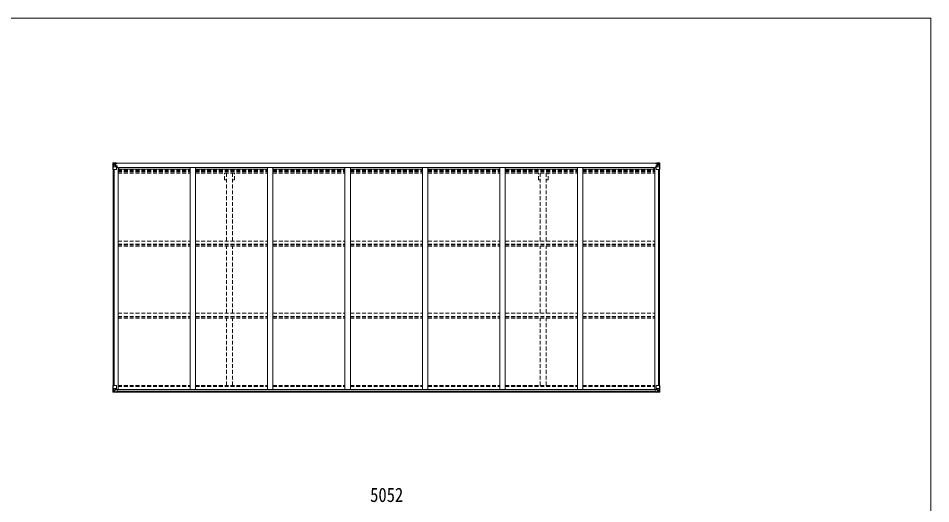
# Model space of a CAD drawing. Units: millimetres at full size, sheet at 1:30; details may follow other scales. Extents: x -8432 to 8432, y -5820 to 5820.
# Drawn here: x -427 to 8008, y 1331 to 5820 of the extents above; entities that cross this region are included whole.
import ezdxf
from ezdxf.enums import TextEntityAlignment as Align

# ---------------------------------------------------------------- set-up
doc = ezdxf.new("R2010")
doc.units = ezdxf.units.MM
doc.header["$LTSCALE"] = 30
doc.linetypes.add('DASHED1', pattern=[1.8, 1.2, -0.6])
for name, color, linetype, lineweight in [('0-3_ELV2', 4, 'Continuous', 9), ('0-4_TABLE1', 6, 'Continuous', 9), ('0-6_OTH_LINE', 6, 'Continuous', 9), ('F-0_240', 7, 'Continuous', 9)]:
    doc.layers.add(name, color=color, linetype=linetype, lineweight=lineweight)
doc.styles.add('ＭＳ ゴシック', font='')
doc.styles.get('ＭＳ ゴシック').set_extended_font_data('MS Gothic')

msp = doc.modelspace()

# ---------------------------------------------------------------- linework, layer by layer
at = {"layer": '0-3_ELV2'}
for p, q in [((471.39, 4481.07), (5480.39, 4481.07)), ((471.39, 4478.92), (5480.39, 4478.92)), ((449.89, 4420.3), (449.89, 2424.32)), ((459.59, 4420.3), (459.59, 2424.32)), ((481.89, 4438.95), (494.89, 4438.95)), ((494.89, 4438.95), (494.89, 2388.3)), ((494.89, 4425.27), (1160.89, 4425.27)), ((502.39, 4425.27), (502.39, 4440.78)), ((502.39, 4440.78), (5449.39, 4440.78)), ((1160.89, 4440.77), (1160.89, 2388.3)), ((1210.89, 4440.77), (1210.89, 2388.3)), ((1210.89, 4425.27), (1876.89, 4425.27)), ((1876.89, 4440.77), (1876.89, 2388.3)), ((1926.89, 4440.77), (1926.89, 2388.3)), ((1926.89, 4425.27), (2592.89, 4425.27)), ((2592.89, 4440.77), (2592.89, 2388.3)), ((2642.89, 4440.77), (2642.89, 2388.3)), ((2642.89, 4425.27), (3308.89, 4425.27)), ((3308.89, 4440.77), (3308.89, 2388.3)), ((3358.89, 4440.77), (3358.89, 2388.3)), ((3358.89, 4425.27), (4024.89, 4425.27)), ((4024.89, 4440.77), (4024.89, 2388.3)), ((4074.89, 4440.77), (4074.89, 2388.3)), ((4074.89, 4425.27), (4740.89, 4425.27)), ((4740.89, 4440.77), (4740.89, 2388.3)), ((4790.89, 4440.77), (4790.89, 2388.3)), ((4790.89, 4425.27), (5456.89, 4425.27)), ((5449.39, 4425.27), (5449.39, 4440.78)), ((5456.89, 4438.95), (5469.89, 4438.95)), ((5456.89, 4438.95), (5456.89, 2388.3)), ((5492.19, 4420.3), (5492.19, 2424.32)), ((5501.89, 4420.3), (5501.89, 2424.32)), ((474.62, 2388.3), (5477.15, 2388.3)), ((476.39, 2362.52), (5475.39, 2362.52)), ((486.39, 2386.04), (5465.39, 2386.04)), ((486.39, 2370.42), (5465.39, 2370.42))]:
    msp.add_line(p, q, dxfattribs=at)
at = {"layer": '0-3_ELV2', "linetype": 'DASHED1'}
for p, q in [((494.89, 4416.87), (1160.89, 4416.87)), ((494.89, 4408.67), (1160.89, 4408.67)), ((494.89, 4404.75), (1160.89, 4404.75)), ((494.89, 4399.67), (1160.89, 4399.67)), ((494.89, 4386.66), (1160.89, 4386.66)), ((1210.89, 4416.87), (1876.89, 4416.87)), ((1210.89, 4408.67), (1876.89, 4408.67)), ((1210.89, 4404.75), (1876.89, 4404.75)), ((1210.89, 4399.67), (1876.89, 4399.67)), ((1210.89, 4386.66), (1876.89, 4386.66)), ((1480.69, 4325.07), (1480.69, 4386.66)), ((1498.39, 3760.01), (1498.39, 4386.66)), ((1553.39, 3760.01), (1553.39, 4386.66)), ((1571.09, 4325.07), (1571.09, 4386.66)), ((1926.89, 4416.87), (2592.89, 4416.87)), ((1926.89, 4408.67), (2592.89, 4408.67)), ((1926.89, 4404.75), (2592.89, 4404.75)), ((1926.89, 4399.67), (2592.89, 4399.67)), ((1926.89, 4386.66), (2592.89, 4386.66)), ((2642.89, 4416.87), (3308.89, 4416.87)), ((2642.89, 4408.67), (3308.89, 4408.67)), ((2642.89, 4404.75), (3308.89, 4404.75)), ((2642.89, 4399.67), (3308.89, 4399.67)), ((2642.89, 4386.66), (3308.89, 4386.66)), ((3358.89, 4416.87), (4024.89, 4416.87)), ((3358.89, 4408.67), (4024.89, 4408.67)), ((3358.89, 4404.75), (4024.89, 4404.75)), ((3358.89, 4399.67), (4024.89, 4399.67)), ((3358.89, 4386.66), (4024.89, 4386.66)), ((4074.89, 4416.87), (4740.89, 4416.87)), ((4074.89, 4408.67), (4740.89, 4408.67)), ((4074.89, 4404.75), (4740.89, 4404.75)), ((4074.89, 4399.67), (4740.89, 4399.67)), ((4074.89, 4386.66), (4740.89, 4386.66)), ((4380.69, 4325.07), (4380.69, 4386.66)), ((4398.39, 3760.01), (4398.39, 4386.66)), ((4453.39, 3760.01), (4453.39, 4386.66)), ((4471.09, 4325.07), (4471.09, 4386.66)), ((4790.89, 4416.87), (5456.89, 4416.87)), ((4790.89, 4408.67), (5456.89, 4408.67)), ((4790.89, 4404.75), (5456.89, 4404.75)), ((4790.89, 4399.67), (5456.89, 4399.67)), ((4790.89, 4386.66), (5456.89, 4386.66)), ((1498.39, 4325.07), (1480.69, 4325.07)), ((1571.09, 4325.07), (1553.39, 4325.07)), ((4398.39, 4325.07), (4380.69, 4325.07)), ((4471.09, 4325.07), (4453.39, 4325.07)), ((494.92, 3760.01), (1160.89, 3760.01)), ((494.92, 3730.27), (1160.89, 3730.27)), ((494.92, 3725.72), (1160.89, 3725.72)), ((494.92, 3712.71), (1160.89, 3712.71)), ((1210.92, 3760.01), (1876.89, 3760.01)), ((1210.92, 3730.27), (1876.89, 3730.27)), ((1210.92, 3725.72), (1876.89, 3725.72)), ((1210.92, 3712.71), (1876.89, 3712.71)), ((1498.39, 3093.01), (1498.39, 3712.71)), ((1553.39, 3093.01), (1553.39, 3712.71)), ((1926.92, 3760.01), (2592.89, 3760.01)), ((1926.92, 3730.27), (2592.89, 3730.27)), ((1926.92, 3725.72), (2592.89, 3725.72)), ((1926.92, 3712.71), (2592.89, 3712.71)), ((2642.92, 3760.01), (3308.89, 3760.01)), ((2642.92, 3730.27), (3308.89, 3730.27)), ((2642.92, 3725.72), (3308.89, 3725.72)), ((2642.92, 3712.71), (3308.89, 3712.71)), ((3358.92, 3760.01), (4024.89, 3760.01)), ((3358.92, 3730.27), (4024.89, 3730.27)), ((3358.92, 3725.72), (4024.89, 3725.72)), ((3358.92, 3712.71), (4024.89, 3712.71)), ((4074.89, 3760.01), (4740.89, 3760.01)), ((4074.89, 3730.27), (4740.89, 3730.27)), ((4074.89, 3725.72), (4740.89, 3725.72)), ((4074.89, 3712.71), (4740.89, 3712.71)), ((4398.39, 3093.01), (4398.39, 3712.71)), ((4453.39, 3093.01), (4453.39, 3712.71)), ((4790.92, 3760.01), (5456.89, 3760.01)), ((4790.92, 3730.27), (5456.89, 3730.27)), ((4790.92, 3725.72), (5456.89, 3725.72)), ((4790.92, 3712.71), (5456.89, 3712.71)), ((494.92, 3093.01), (1160.89, 3093.01)), ((494.92, 3063.28), (1160.89, 3063.28)), ((494.92, 3058.73), (1160.89, 3058.73)), ((494.92, 3045.72), (1160.89, 3045.72)), ((1210.92, 3093.01), (1876.89, 3093.01)), ((1210.92, 3063.28), (1876.89, 3063.28)), ((1210.92, 3058.73), (1876.89, 3058.73)), ((1210.92, 3045.72), (1876.89, 3045.72)), ((1498.39, 2424.47), (1498.39, 3045.72)), ((1553.39, 2424.47), (1553.39, 3045.72)), ((1926.92, 3093.01), (2592.89, 3093.01)), ((1926.92, 3063.28), (2592.89, 3063.28)), ((1926.92, 3058.73), (2592.89, 3058.73)), ((1926.92, 3045.72), (2592.89, 3045.72)), ((2642.92, 3093.01), (3308.89, 3093.01)), ((2642.92, 3063.28), (3308.89, 3063.28)), ((2642.92, 3058.73), (3308.89, 3058.73)), ((2642.92, 3045.72), (3308.89, 3045.72)), ((3358.92, 3093.01), (4024.89, 3093.01)), ((3358.92, 3063.28), (4024.89, 3063.28)), ((3358.92, 3058.73), (4024.89, 3058.73)), ((3358.92, 3045.72), (4024.89, 3045.72)), ((4074.89, 3093.01), (4740.89, 3093.01)), ((4074.89, 3063.28), (4740.89, 3063.28)), ((4074.89, 3058.73), (4740.89, 3058.73)), ((4074.89, 3045.72), (4740.89, 3045.72)), ((4398.39, 2424.47), (4398.39, 3045.72)), ((4453.39, 2424.47), (4453.39, 3045.72)), ((4790.92, 3093.01), (5456.89, 3093.01)), ((4790.92, 3063.28), (5456.89, 3063.28)), ((4790.92, 3058.73), (5456.89, 3058.73)), ((4790.92, 3045.72), (5456.89, 3045.72)), ((494.89, 2424.47), (1160.89, 2424.47)), ((494.89, 2416.12), (1160.89, 2416.12)), ((1210.89, 2424.47), (1876.89, 2424.47)), ((1210.89, 2416.12), (1876.89, 2416.12)), ((1926.89, 2424.47), (2592.89, 2424.47)), ((1926.89, 2416.12), (2592.89, 2416.12)), ((2642.89, 2424.47), (3308.89, 2424.47)), ((2642.89, 2416.12), (3308.89, 2416.12)), ((3358.89, 2424.47), (4024.89, 2424.47)), ((3358.89, 2416.12), (4024.89, 2416.12)), ((4074.89, 2424.47), (4740.89, 2424.47)), ((4074.89, 2416.12), (4740.89, 2416.12)), ((4790.89, 2424.47), (5456.89, 2424.47)), ((4790.89, 2416.12), (5456.89, 2416.12))]:
    msp.add_line(p, q, dxfattribs=at)
at = {"layer": '0-4_TABLE1'}
for p, q in [((447.89, 4481.01), (447.89, 4420.3)), ((476.39, 4483.7), (448.83, 4482.01)), ((448.83, 4481.97), (448.83, 4482)), ((457.8, 4482.39), (449.87, 4481.92)), ((450.73, 4480.95), (450.73, 4480.88)), ((450.73, 4420.3), (450.73, 4480.88)), ((454.7, 4477.51), (451.97, 4481.18)), ((455.56, 4474), (457.89, 4474.06)), ((455.56, 4460.53), (455.56, 4474)), ((469.89, 4483.18), (457.89, 4482.4)), ((471.39, 4474.06), (457.89, 4474.06)), ((469.89, 4457.2), (469.89, 4483.3)), ((469.89, 4482.41), (476.39, 4482.81)), ((471.39, 4477.59), (469.89, 4477.59)), ((476.39, 4481.89), (471.39, 4481.8)), ((479.89, 4477.23), (471.39, 4477.23)), ((475.39, 4472.3), (471.39, 4472.3)), ((471.5, 4475.93), (475.39, 4475.93)), ((471.88, 4476.3), (481.89, 4476.39)), ((471.88, 4476.14), (471.88, 4476.3)), ((486.89, 4476.27), (471.88, 4476.14)), ((471.89, 4478.26), (471.89, 4476.3)), ((479.89, 4478.26), (471.89, 4478.26)), ((479.89, 4478.23), (471.89, 4478.23)), ((475.39, 4456.2), (475.39, 4476.16)), ((476.39, 4481.07), (476.39, 4483.7)), ((479.89, 4477.23), (479.89, 4478.92)), ((481.39, 4481.5), (481.39, 4481.07)), ((481.69, 4481.5), (481.39, 4481.5)), ((481.69, 4481.5), (483.38, 4481.07)), ((481.89, 4478), (487.89, 4478)), ((486.89, 4478.92), (486.89, 4478)), ((487.89, 4476.32), (487.89, 4478.92)), ((5463.89, 4476.32), (5463.89, 4478.92)), ((5469.89, 4478), (5463.89, 4478)), ((5469.89, 4476.38), (5463.89, 4476.43)), ((5464.89, 4478.92), (5464.89, 4478)), ((5464.89, 4476.27), (5479.89, 4476.14)), ((5470.09, 4481.5), (5468.4, 4481.07)), ((5469.89, 4478), (5469.89, 4476.38)), ((5479.89, 4476.3), (5469.89, 4476.39)), ((5471.89, 4477.23), (5471.89, 4478.92)), ((5471.89, 4478.23), (5479.89, 4478.23)), ((5471.89, 4477.23), (5480.39, 4477.23)), ((5475.39, 4483.7), (5502.95, 4482.01)), ((5475.39, 4481.07), (5475.39, 4483.7)), ((5481.89, 4482.41), (5475.39, 4482.81)), ((5475.39, 4482.3), (5480.39, 4482.3)), ((5475.39, 4481.89), (5480.39, 4481.8)), ((5476.39, 4456.2), (5476.39, 4476.16)), ((5480.28, 4475.93), (5476.39, 4475.93)), ((5476.39, 4472.3), (5480.39, 4472.3)), ((5479.89, 4476.14), (5479.89, 4476.3)), ((5480.39, 4482.3), (5480.39, 4456.83)), ((5480.39, 4477.59), (5481.89, 4477.59)), ((5480.39, 4474.06), (5493.89, 4474.06)), ((5481.89, 4457.2), (5481.89, 4483.3)), ((5481.89, 4483.18), (5493.89, 4482.4)), ((5493.98, 4482.39), (5501.9, 4481.92)), ((5497.08, 4477.51), (5499.81, 4481.18)), ((5501.04, 4480.95), (5501.05, 4480.88)), ((5501.05, 4420.3), (5501.05, 4480.88)), ((5502.95, 4481.97), (5502.95, 4482)), ((447.89, 4420.3), (480.89, 4420.3)), ((451.28, 4447.18), (455.42, 4459.27)), ((451.28, 4447.18), (457.89, 4446.97)), ((457.89, 4460.5), (455.56, 4460.53)), ((471.39, 4460.5), (457.89, 4460.5)), ((457.89, 4460.5), (457.89, 4460.5)), ((457.89, 4446.97), (481.89, 4446.97)), ((463.37, 4466.86), (463.37, 4465.9)), ((470.71, 4456.94), (481.06, 4455.29)), ((470.71, 4456.31), (470.71, 4456.94)), ((481.06, 4454.66), (470.71, 4456.31)), ((475.39, 4464.1), (471.39, 4464.1)), ((481.06, 4455.29), (481.06, 4454.66)), ((481.34, 4455.21), (486.39, 4455.17)), ((481.89, 4421.3), (481.89, 4454.4)), ((486.39, 4453.45), (481.89, 4453.42)), ((486.39, 4443.3), (481.89, 4443.3)), ((485.39, 4455.18), (485.39, 4453.44)), ((486.39, 4438.95), (486.39, 4455.17)), ((5470.44, 4455.21), (5465.39, 4455.17)), ((5465.39, 4438.95), (5465.39, 4455.17)), ((5465.39, 4453.45), (5469.89, 4453.42)), ((5465.39, 4443.3), (5469.89, 4443.3)), ((5466.39, 4455.18), (5466.39, 4453.44)), ((5469.89, 4421.3), (5469.89, 4454.4)), ((5493.89, 4446.97), (5469.89, 4446.97)), ((5481.06, 4456.94), (5470.72, 4455.29)), ((5470.72, 4454.66), (5481.06, 4456.31)), ((5470.72, 4455.29), (5470.72, 4454.66)), ((5476.39, 4464.1), (5480.39, 4464.1)), ((5480.39, 4460.5), (5493.89, 4460.5)), ((5481.06, 4456.31), (5481.06, 4456.94)), ((5486.49, 4468.78), (5486.49, 4467.82)), ((5487.45, 4468.78), (5486.49, 4468.78)), ((5486.49, 4467.82), (5487.45, 4467.82)), ((5488.41, 4470.7), (5488.41, 4469.74)), ((5489.37, 4470.7), (5488.41, 4470.7)), ((5488.41, 4466.86), (5488.41, 4465.9)), ((5488.41, 4465.9), (5489.37, 4465.9)), ((5489.37, 4469.74), (5489.37, 4470.7)), ((5489.37, 4465.9), (5489.37, 4466.86)), ((5491.29, 4468.78), (5490.33, 4468.78)), ((5490.33, 4467.82), (5491.29, 4467.82)), ((5491.29, 4467.82), (5491.29, 4468.78)), ((5493.89, 4460.5), (5493.89, 4460.5)), ((5500.5, 4447.18), (5493.89, 4446.97)), ((5500.5, 4447.18), (5496.36, 4459.27)), ((447.89, 2424.32), (480.89, 2424.32)), ((447.89, 2363.61), (447.89, 2424.32)), ((448.83, 2362.65), (448.83, 2362.61)), ((457.8, 2362.22), (449.87, 2362.7)), ((450.73, 2424.32), (450.73, 2363.74)), ((450.73, 2363.67), (450.73, 2363.74)), ((451.28, 2397.44), (457.89, 2397.65)), ((451.28, 2397.44), (455.42, 2385.35)), ((454.7, 2367.11), (451.97, 2363.44)), ((457.89, 2384.12), (455.56, 2384.09)), ((455.56, 2384.09), (455.56, 2370.62)), ((455.56, 2370.62), (457.89, 2370.56)), ((457.89, 2397.65), (481.89, 2397.65)), ((457.89, 2384.12), (457.89, 2384.12)), ((469.89, 2384.12), (457.89, 2384.12)), ((457.89, 2370.56), (469.89, 2370.56)), ((469.89, 2361.44), (457.89, 2362.22)), ((462.41, 2377.76), (462.41, 2378.72)), ((469.89, 2388.11), (476.39, 2388.11)), ((469.89, 2388.11), (469.89, 2361.32)), ((481.06, 2389.96), (470.71, 2388.31)), ((470.71, 2388.31), (470.71, 2388.11)), ((473.41, 2388.11), (481.06, 2389.33)), ((476.39, 2388.11), (485.39, 2388.07)), ((476.39, 2360.92), (476.39, 2366.87)), ((485.39, 2366.3), (476.39, 2366.24)), ((481.06, 2389.33), (481.06, 2389.96)), ((481.89, 2423.32), (481.89, 2390.22)), ((486.39, 2387.16), (486.39, 2367.01)), ((5465.39, 2387.16), (5465.39, 2367.01)), ((5465.39, 2367.01), (5465.4, 2366.9)), ((5465.4, 2366.9), (5475.39, 2366.87)), ((5475.39, 2388.11), (5466.39, 2388.07)), ((5466.39, 2366.3), (5475.39, 2366.24)), ((5469.89, 2423.32), (5469.89, 2390.22)), ((5493.89, 2397.65), (5469.89, 2397.65)), ((5470.72, 2389.33), (5470.72, 2389.96)), ((5470.72, 2389.96), (5481.06, 2388.31)), ((5478.37, 2388.11), (5470.72, 2389.33)), ((5503.89, 2424.32), (5470.89, 2424.32)), ((5481.89, 2388.11), (5475.39, 2388.11)), ((5475.39, 2360.92), (5475.39, 2366.87)), ((5493.89, 2362.06), (5475.39, 2360.92)), ((5481.06, 2388.31), (5481.06, 2388.11)), ((5481.89, 2388.11), (5481.89, 2361.32)), ((5481.89, 2384.12), (5493.89, 2384.12)), ((5493.89, 2370.56), (5481.89, 2370.56)), ((5481.89, 2361.44), (5493.89, 2362.22)), ((5486.49, 2376.8), (5486.49, 2375.84)), ((5487.45, 2376.8), (5486.49, 2376.8)), ((5486.49, 2375.84), (5487.45, 2375.84)), ((5488.41, 2378.72), (5488.41, 2377.76)), ((5489.37, 2378.72), (5488.41, 2378.72)), ((5488.41, 2374.88), (5488.41, 2373.92)), ((5488.41, 2373.92), (5489.37, 2373.92)), ((5489.37, 2377.76), (5489.37, 2378.72)), ((5489.37, 2373.92), (5489.37, 2374.88)), ((5491.29, 2376.8), (5490.33, 2376.8)), ((5490.33, 2375.84), (5491.29, 2375.84)), ((5491.29, 2375.84), (5491.29, 2376.8)), ((5500.5, 2397.44), (5493.89, 2397.65)), ((5493.89, 2384.12), (5493.89, 2384.12)), ((5502.95, 2362.61), (5493.89, 2362.06)), ((5493.98, 2362.22), (5501.9, 2362.7)), ((5500.5, 2397.44), (5496.36, 2385.35)), ((5497.08, 2367.11), (5499.81, 2363.44)), ((5501.04, 2363.67), (5501.05, 2363.74)), ((5501.05, 2424.32), (5501.05, 2363.74)), ((5502.95, 2362.65), (5502.95, 2362.61)), ((5503.89, 2363.61), (5503.89, 2424.32))]:
    msp.add_line(p, q, dxfattribs=at)
for points in [[(476.39, 4482.3), (471.39, 4482.3), (471.39, 4456.83)], [(481.89, 4478), (481.89, 4476.38), (487.89, 4476.43)], [(5470.09, 4481.5), (5470.39, 4481.5), (5470.39, 4481.07)], [(5503.89, 4481.01), (5503.89, 4420.3), (5470.89, 4420.3)], [(5471.89, 4478.26), (5479.89, 4478.26), (5479.89, 4476.3)], [(5493.89, 4460.5), (5496.22, 4460.53), (5496.22, 4474), (5493.89, 4474.06)], [(461.45, 4467.82), (460.49, 4467.82), (460.49, 4468.78), (461.45, 4468.78)], [(462.41, 4469.74), (462.41, 4470.7), (463.37, 4470.7), (463.37, 4469.74)], [(463.37, 4465.9), (462.41, 4465.9), (462.41, 4466.86)], [(464.33, 4468.78), (465.29, 4468.78), (465.29, 4467.82), (464.33, 4467.82)], [(448.83, 2362.61), (457.89, 2362.06), (476.39, 2360.92)], [(461.45, 2375.84), (460.49, 2375.84), (460.49, 2376.8), (461.45, 2376.8)], [(462.41, 2378.72), (463.37, 2378.72), (463.37, 2377.76)], [(463.37, 2374.88), (463.37, 2373.92), (462.41, 2373.92), (462.41, 2374.88)], [(464.33, 2376.8), (465.29, 2376.8), (465.29, 2375.84), (464.33, 2375.84)], [(486.39, 2367.01), (486.38, 2366.9), (476.39, 2366.87)], [(5493.89, 2384.12), (5496.22, 2384.09), (5496.22, 2370.62), (5493.89, 2370.56)]]:
    msp.add_lwpolyline(points, dxfattribs=at)
for centre in [(462.89, 4468.3), (5488.89, 4468.3), (462.89, 2376.32), (5488.89, 2376.32)]:
    msp.add_circle(centre, 5.3, dxfattribs=at)
for centre, radius, start, end in [((448.89, 4481.01), 0.999, 93.4424, 179.95083), ((448.89, 4481.01), 1, 93.50017, 180.00079), ((448.89, 4480.97), 0.999, 93.4424, 179.95083), ((450.04, 4494.62), 12.7, 269.24466, 275.10311), ((452.01, 4481.01), 1.28, 131.17831, 182.45895), ((471.89, 4478.76), 0.5, 179.99802, 269.99691), ((471.89, 4478.73), 0.5, 180.00109, 270.00109), ((471.89, 4475.8), 0.5, 90.52895, 180.04464), ((471.9, 4475.63), 0.513, 91.88028, 181.04707), ((487.03, 4483.96), 7.69, 268.96999, 276.43426), ((5464.75, 4483.96), 7.69, 263.56574, 271.03001), ((5479.89, 4478.76), 0.5, 270.00309, 0.00198), ((5479.89, 4478.73), 0.5, 269.99891, 359.99891), ((5479.89, 4475.8), 0.5, 359.95536, 89.47105), ((5479.88, 4475.63), 0.513, 358.95293, 88.11972), ((5499.76, 4481.01), 1.28, 357.54105, 48.82169), ((5501.74, 4494.62), 12.7, 264.89689, 270.75534), ((5502.89, 4481.01), 1, 359.99921, 86.49983), ((5502.89, 4481.01), 0.999, 0.04917, 86.5576), ((5502.89, 4480.97), 0.999, 0.04917, 86.5576), ((461.45, 4469.74), 0.96, 270, 0), ((461.45, 4466.86), 0.96, 0, 90), ((464.33, 4469.74), 0.96, 180, 270), ((464.33, 4466.86), 0.96, 90, 180), ((470.82, 4457.87), 0.937, 182.32209, 263.26766), ((470.82, 4457.24), 0.937, 182.32209, 263.26766), ((480.89, 4421.3), 1, 270, 0), ((480.95, 4454.36), 0.937, 2.32209, 83.26766), ((480.95, 4453.72), 0.937, 2.32209, 83.26766), ((5470.83, 4454.36), 0.937, 96.73234, 177.67791), ((5470.83, 4453.72), 0.937, 96.73234, 177.67791), ((5470.89, 4421.3), 1, 180, 270), ((5480.95, 4457.87), 0.937, 276.73234, 357.67791), ((5480.95, 4457.24), 0.937, 276.73234, 357.67791), ((5487.45, 4469.74), 0.96, 270, 0), ((5487.45, 4466.86), 0.96, 0, 90), ((5490.33, 4469.74), 0.96, 180, 270), ((5490.33, 4466.86), 0.96, 90, 180), ((448.89, 2363.65), 0.999, 180.04917, 266.5576), ((448.89, 2363.61), 0.999, 180.04917, 266.5576), ((448.89, 2363.61), 1, 179.99921, 266.49983), ((450.04, 2350), 12.7, 84.89689, 90.75534), ((452.02, 2363.61), 1.28, 177.54105, 228.82169), ((461.45, 2377.76), 0.96, 270, 0), ((461.45, 2374.88), 0.96, 0, 90), ((464.33, 2377.76), 0.96, 180, 270), ((464.33, 2374.88), 0.96, 90, 180), ((470.82, 2387.38), 0.937, 96.73234, 129.06602), ((480.89, 2423.32), 1, 0, 90), ((480.95, 2390.9), 0.937, 276.73234, 357.67791), ((480.95, 2390.26), 0.937, 276.73234, 357.67791), ((5470.82, 2390.9), 0.937, 182.32209, 263.26766), ((5470.82, 2390.26), 0.937, 182.32209, 263.26766), ((5470.89, 2423.32), 1, 90, 180), ((5480.95, 2387.38), 0.937, 50.93398, 83.26766), ((5487.45, 2377.76), 0.96, 270, 0), ((5487.45, 2374.88), 0.96, 0, 90), ((5490.33, 2377.76), 0.96, 180, 270), ((5490.33, 2374.88), 0.96, 90, 180), ((5499.76, 2363.61), 1.28, 311.17831, 2.45895), ((5501.74, 2350), 12.7, 89.24466, 95.10311), ((5502.89, 2363.65), 0.999, 273.4424, 359.95083), ((5502.89, 2363.61), 1, 273.50017, 0.00079), ((5502.89, 2363.61), 0.999, 273.4424, 359.95083)]:
    msp.add_arc(centre, radius, start, end, dxfattribs=at)
for centre, major_axis, ratio, start_param, end_param in [((649.83, 4494.32), (201, 12.36), 0.060933, 3.1373463, 3.1378449), ((450.83, 4482.09), (2, 0.12), 0.060933, 3.1378449, 4.2119296), ((451.02, 4478.99), (-0.02, 3), 0.466854, 5.5234897, 6.1575023), ((452.69, 4473.92), (0.03, 5), 0.573921, 4.7320603, 5.5159136), ((376.14, 4474.06), (81.75, 0), 0.061163, 0, 0.0007725), ((5575.64, 4474.06), (-81.75, 0), 0.061163, 6.2824128, 6.2831853), ((5499.09, 4473.92), (-0.03, 5), 0.573921, 0.7672717, 1.551125), ((5500.76, 4478.99), (0.02, 3), 0.466854, 0.125683, 0.7596956), ((5500.95, 4482.09), (-2, 0.12), 0.060933, 2.0712557, 3.1453404), ((5301.95, 4494.32), (-201, 12.36), 0.060933, 3.1453404, 3.145839), ((452, 4449.53), (0.85, 2.32), 0.403757, 2.3087461, 3.2744049), ((454.15, 4460.55), (0, 3), 0.468246, 4.2703918, 4.7058971), ((5497.63, 4460.55), (0, 3), 0.468246, 1.5772882, 2.0127935), ((5499.78, 4449.53), (-0.85, 2.32), 0.403757, 3.0087805, 3.9744392), ((450.83, 2362.53), (2, -0.12), 0.060933, 2.0712557, 3.1453404), ((649.83, 2350.3), (201, -12.36), 0.060933, 3.1453404, 3.145839), ((452, 2395.09), (0.85, -2.32), 0.403757, 3.0087805, 3.9744392), ((451.02, 2365.63), (-0.02, -3), 0.466854, 0.125683, 0.7596956), ((452.69, 2370.7), (0.03, -5), 0.573921, 0.7672717, 1.551125), ((454.15, 2384.07), (0, -3), 0.468246, 1.5772882, 2.0127935), ((376.14, 2370.56), (81.75, 0), 0.061163, 6.2824128, 6.2831853), ((485.39, 2387.17), (1, -0.021), 0.906239, 0.0187047, 1.589501), ((485.39, 2367), (1, 0.012), 0.707053, 4.7036637, 6.124411), ((5466.39, 2387.17), (-1, -0.021), 0.906239, 4.6936843, 6.2644806), ((5466.39, 2367), (-1, 0.012), 0.707053, 0.1587743, 1.5795216), ((5575.64, 2370.56), (-81.75, 0), 0.061163, 0, 0.0007725), ((5499.09, 2370.7), (-0.03, -5), 0.573921, 4.7320603, 5.5159136), ((5497.63, 2384.07), (0, -3), 0.468246, 4.2703918, 4.7058971), ((5500.76, 2365.63), (0.02, -3), 0.466854, 5.5234897, 6.1575023), ((5499.78, 2395.09), (-0.85, -2.32), 0.403757, 2.3087461, 3.2744049), ((5500.95, 2362.53), (-2, -0.12), 0.060933, 3.1378449, 4.2119296), ((5301.95, 2350.3), (-201, -12.36), 0.060933, 3.1373463, 3.1378449)]:
    msp.add_ellipse(centre, major_axis=major_axis, ratio=ratio, start_param=start_param, end_param=end_param, dxfattribs=at)
at = {"layer": 'F-0_240', "color": 5}
for p, q in [((-8432.06, 5820), (8007.94, 5820)), ((8007.94, 5820), (8007.94, -5820))]:
    msp.add_line(p, q, dxfattribs=at)

# ---------------------------------------------------------------- texts
at = {"layer": '0-6_OTH_LINE', "color": 7, "style": 'ＭＳ ゴシック', "width": 0.85}
msp.add_text('5052', height=132, dxfattribs=at).set_placement((2825.89, 1307.61), align=Align.BOTTOM_LEFT)

doc.saveas('drawing.dxf')
